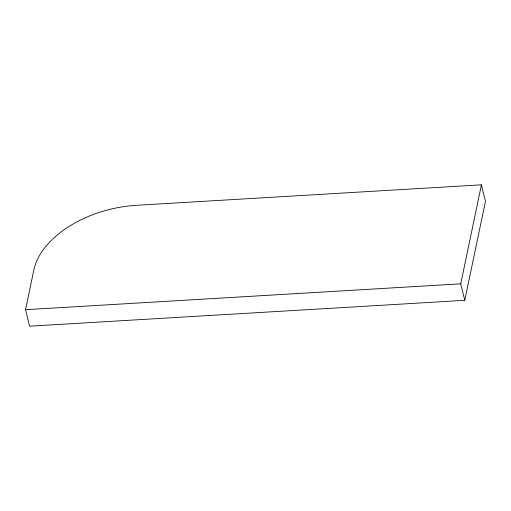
<?xml version="1.0" encoding="UTF-8"?>
<svg xmlns="http://www.w3.org/2000/svg" width="511" height="511" viewBox="0 0 511 511"><rect width="100%" height="100%" fill="white"/><g stroke="black" fill="none" stroke-linecap="round" stroke-linejoin="round"><path stroke-width="0.77" d="M25.55 309.692L33.822 270.083A92.51 57.104 -13.7 0 1 136.277 205.32L481.426 184.81L485.45 201.308L464.767 300.327L29.574 326.19L25.55 309.692L460.743 283.829L481.426 184.81M460.743 283.829L464.767 300.327"/></g></svg>
